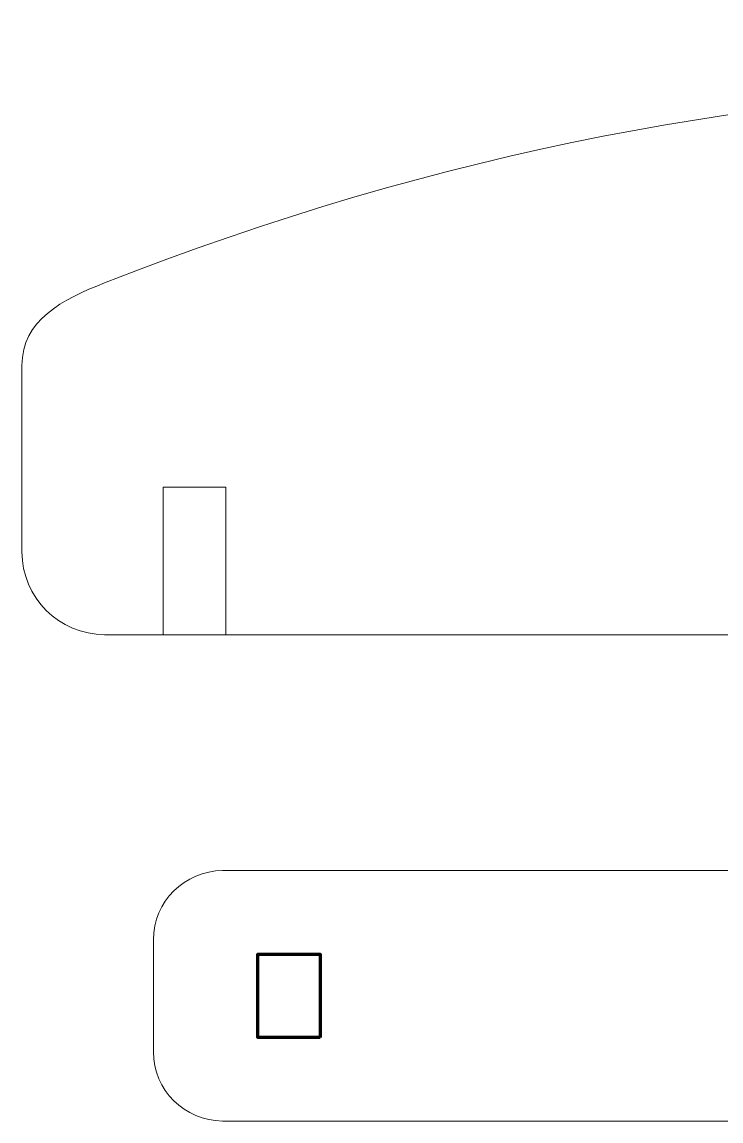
# Model space of a CAD drawing. Header units: centimetres. Extents: x -860 to -17, y -240 to 97.
# Drawn here: x -562.18 to -545.42, y 9.08 to 35.41 of the extents above; entities that cross this region are included whole.
import ezdxf

# ---------------------------------------------------------------- set-up
doc = ezdxf.new("R2010")
doc.units = ezdxf.units.CM
doc.header["$MEASUREMENT"] = 0
doc.layers.add('layer 1', color=7, linetype='Continuous')

msp = doc.modelspace()

# ---------------------------------------------------------------- linework, layer by layer
at = {"layer": 'layer 1', "color": 250, "lineweight": 20}
for points in [[(-560.19853, 20.73121), (-544.26328, 20.73121), (-528.32803, 20.73121), (-512.39278, 20.73121), (-512.39278, 20.73121), (-511.30231, 20.73121), (-510.41012, 21.6234), (-510.41012, 22.71387), (-510.41012, 22.71387), (-510.41012, 24.2024), (-510.41012, 25.69094), (-510.41012, 27.17947), (-510.41012, 27.17947), (-510.41012, 28.26994), (-511.37697, 28.76563), (-512.39278, 29.16213), (-512.39278, 29.16213), (-528.32803, 35.38205), (-544.26328, 35.41294), (-560.19853, 29.16213), (-560.19853, 29.16213), (-561.21368, 28.76393), (-562.18119, 28.26993), (-562.18119, 27.17947), (-562.18119, 27.17947), (-562.18119, 25.69094), (-562.18119, 24.2024), (-562.18119, 22.71387), (-562.18119, 22.71387), (-562.18119, 21.62341), (-561.289, 20.73121), (-560.19853, 20.73121)], [(-557.37038, 15.07741), (-557.37038, 15.07741), (-510.68772, 15.07741), (-510.68772, 15.07741), (-510.68772, 15.07741), (-509.77545, 15.07741), (-509.02905, 14.33101), (-509.02905, 13.41873), (-509.02905, 13.41873), (-509.02905, 13.41873), (-509.02905, 10.73609), (-509.02905, 10.73609), (-509.02905, 10.73609), (-509.02905, 9.82381), (-509.77545, 9.07741), (-510.68772, 9.07741), (-510.68772, 9.07741), (-510.68772, 9.07741), (-557.37038, 9.07741), (-557.37038, 9.07741), (-557.37038, 9.07741), (-558.28265, 9.07741), (-559.02905, 9.82381), (-559.02905, 10.73609), (-559.02905, 10.73609), (-559.02905, 10.73609), (-559.02905, 13.41873), (-559.02905, 13.41873), (-559.02905, 13.41873), (-559.02905, 14.33101), (-558.28265, 15.07741), (-557.37038, 15.07741)]]:
    msp.add_open_spline(points, degree=3, knots=[0, 0, 0, 0, 0.11111111, 0.11111111, 0.11111111, 0.11111111, 0.22222222, 0.22222222, 0.22222222, 0.22222222, 0.33333333, 0.33333333, 0.33333333, 0.33333333, 0.44444444, 0.44444444, 0.44444444, 0.44444444, 0.55555556, 0.55555556, 0.55555556, 0.55555556, 0.66666667, 0.66666667, 0.66666667, 0.66666667, 0.77777778, 0.77777778, 0.77777778, 0.77777778, 1, 1, 1, 1], dxfattribs=at)
at = {"layer": 'layer 1', "color": 242, "lineweight": 20}
msp.add_open_spline([(-558.79565, 20.73121), (-558.79565, 20.73121), (-557.29564, 20.73121), (-557.29564, 20.73121), (-557.29564, 20.73121), (-557.29564, 20.73121), (-557.29564, 24.26948), (-557.29564, 24.26948), (-557.29564, 24.26948), (-557.29564, 24.26948), (-558.79565, 24.26948), (-558.79565, 24.26948), (-558.79565, 24.26948), (-558.79565, 24.26948), (-558.79565, 20.73121), (-558.79565, 20.73121)], degree=3, knots=[0, 0, 0, 0, 0.2, 0.2, 0.2, 0.2, 0.4, 0.4, 0.4, 0.4, 0.6, 0.6, 0.6, 0.6, 1, 1, 1, 1], dxfattribs=at)
at = {"layer": 'layer 1', "color": 242, "lineweight": 158}
msp.add_open_spline([(-555.02904, 11.07741), (-555.02904, 11.07741), (-555.02904, 13.07741), (-555.02904, 13.07741), (-555.02904, 13.07741), (-555.02904, 13.07741), (-556.52905, 13.07741), (-556.52905, 13.07741), (-556.52905, 13.07741), (-556.52905, 13.07741), (-556.52905, 11.07741), (-556.52905, 11.07741), (-556.52905, 11.07741), (-556.52905, 11.07741), (-555.02904, 11.07741), (-555.02904, 11.07741)], degree=3, knots=[0, 0, 0, 0, 0.2, 0.2, 0.2, 0.2, 0.4, 0.4, 0.4, 0.4, 0.6, 0.6, 0.6, 0.6, 1, 1, 1, 1], dxfattribs=at)

doc.saveas('drawing.dxf')
